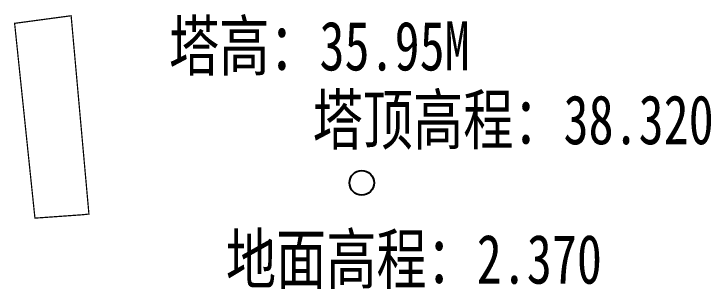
# Model space of a CAD drawing. Header units: metres. Extents: x 494039 to 619385, y 3351420 to 3402703.
# Drawn here: x 578019.7 to 578076.5, y 3397844.6 to 3397867 of the extents above; entities that cross this region are included whole.
import ezdxf
from ezdxf.enums import TextEntityAlignment as Align

# ---------------------------------------------------------------- set-up
doc = ezdxf.new("R2010")
doc.units = ezdxf.units.M
for name, color, linetype in [('GXYZ', 8, 'Continuous'), ('ZJ', 8, 'Continuous'), ('房屋拆迁', 8, 'Continuous')]:
    doc.layers.add(name, color=color, linetype=linetype)
doc.styles.add('方正细等线简体', font='simsun.ttc')

# ---------------------------------------------------------------- blocks, each defined once
blk = doc.blocks.new('gc170')
at = {"linetype": 'Continuous'}
blk.add_circle((0, 0), 0.5, dxfattribs=at)
blk = doc.blocks.new('13ALL')
at = {"layer": 'GXYZ', "color": 8, "linetype": 'Continuous', "xscale": 2, "yscale": 2}
blk.add_blockref('gc170', (578048.023, 3397853.292), dxfattribs=at)
at = {"layer": 'GXYZ', "color": 8, "style": '方正细等线简体', "width": 0.75}
for s, p in [('塔顶高程：38.320', (578060.373, 3397858.435)), ('地面高程：2.370', (578052.276, 3397847.078))]:
    blk.add_text(s, height=4, dxfattribs=at).set_placement(p, align=Align.MIDDLE_CENTER)
at = {"layer": 'ZJ', "color": 8, "style": '方正细等线简体', "width": 0.75}
blk.add_text('塔高：35.95M', height=4, dxfattribs=at).set_placement((578044.564, 3397864.527), align=Align.MIDDLE)
blk = doc.blocks.new('2ALL&24ALL')
at = {"layer": '房屋拆迁', "color": 8, "linetype": 'Continuous', "const_width": 0.1}
blk.add_lwpolyline([(578021.371, 3397850.416), (578019.714, 3397866.281), (578024.323, 3397866.9), (578025.774, 3397850.749), (578025.229, 3397850.69), (578021.371, 3397850.416)], dxfattribs=at)

msp = doc.modelspace()

# ---------------------------------------------------------------- block references
for name in ['2ALL&24ALL', '13ALL']:
    msp.add_blockref(name, (0, 0))

doc.saveas('drawing.dxf')
